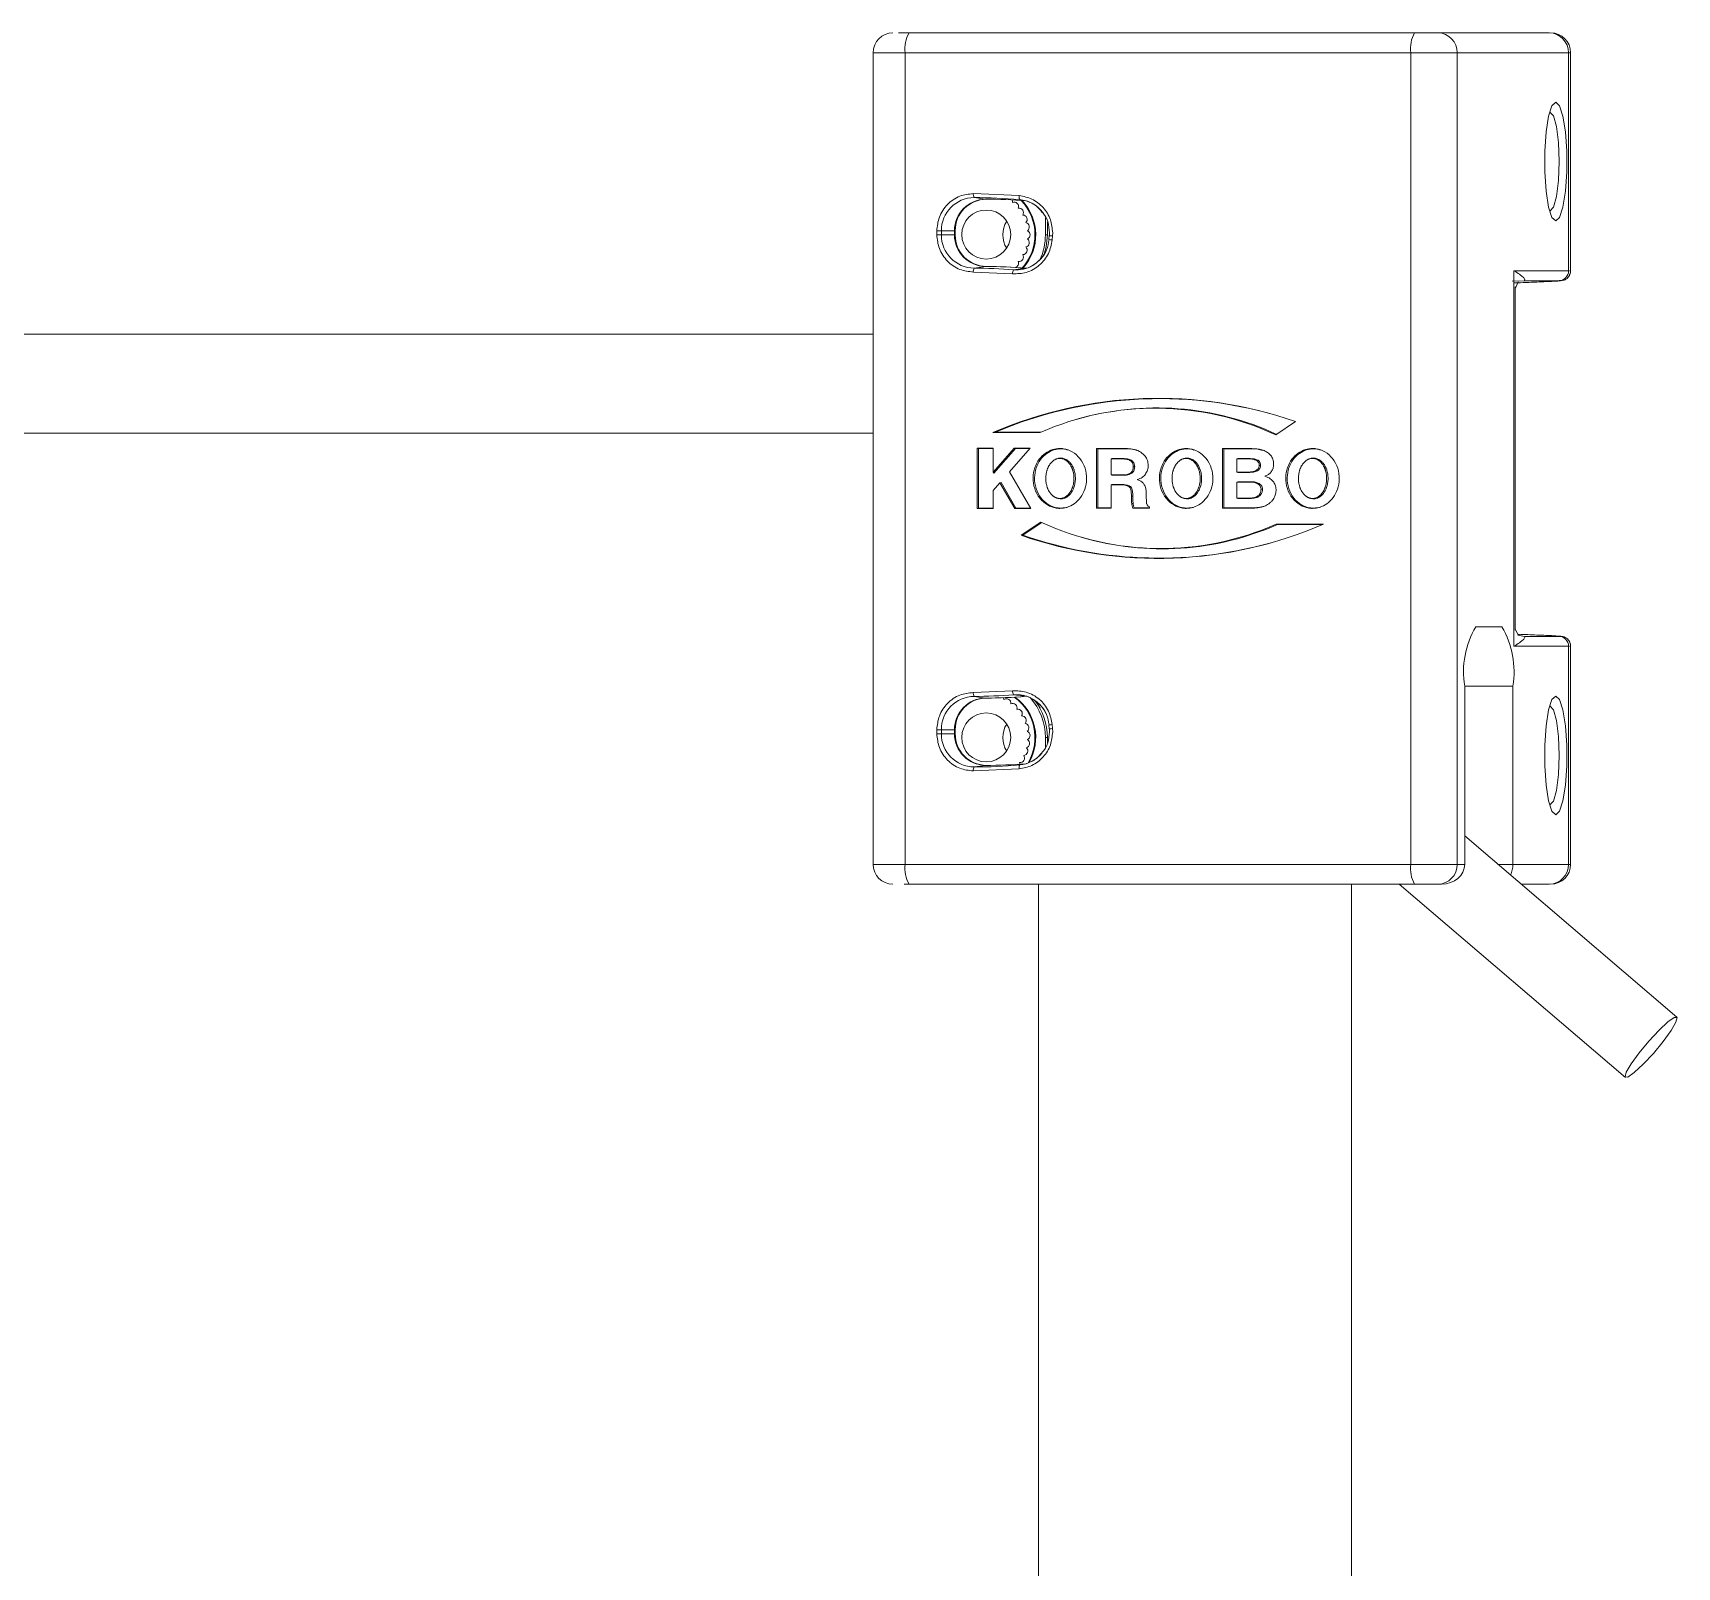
# Model space of a CAD drawing. Header units: millimetres. Extents: x 29 to 2500, y -68 to 1852.
# Drawn here: x 591.9 to 674.9, y 367.4 to 444.9 of the extents above; entities that cross this region are included whole.
import ezdxf

# ---------------------------------------------------------------- set-up
doc = ezdxf.new("R2010")
doc.units = ezdxf.units.MM
doc.header["$LTSCALE"] = 6

msp = doc.modelspace()

# ---------------------------------------------------------------- linework, layer by layer
at = {"color": 7, "linetype": 'Continuous', "lineweight": 18}
for p, q in [((661.654, 444.89), (636.114, 444.89)), ((668.444, 444.89), (662.823, 444.89)), ((634.302, 443.89), (634.302, 402.89)), ((635.927, 443.89), (634.302, 443.89)), ((635.927, 402.89), (635.927, 443.89)), ((635.927, 443.89), (661.467, 443.89)), ((663.806, 443.89), (661.467, 443.89)), ((661.467, 443.89), (661.467, 402.89)), ((663.806, 402.89), (663.806, 443.89)), ((663.806, 443.89), (669.426, 443.89)), ((669.426, 443.89), (669.426, 432.873)), ((669.426, 443.89), (669.529, 443.89)), ((669.529, 432.748), (669.529, 443.89)), ((641.683, 436.668), (639.365, 436.771)), ((639.401, 436.571), (639.983, 436.49)), ((641.342, 436.33), (641.341, 436.33)), ((641.631, 436.036), (641.629, 436.036)), ((641.631, 436.036), (641.674, 436.04)), ((641.703, 436.469), (641.786, 436.46)), ((641.703, 436.469), (641.867, 436.446)), ((641.858, 435.69), (641.856, 435.69)), ((641.858, 435.69), (641.856, 435.69)), ((642.86, 435.83), (642.884, 435.798)), ((643.003, 434.69), (643.003, 435.565)), ((643.101, 435.344), (643.101, 434.69)), ((637.517, 434.89), (637.517, 434.69)), ((637.75, 434.89), (637.517, 434.89)), ((637.75, 434.69), (637.517, 434.69)), ((638.411, 434.89), (637.75, 434.89)), ((637.75, 434.69), (637.75, 434.89)), ((637.75, 434.69), (638.411, 434.69)), ((638.411, 434.89), (638.411, 434.69)), ((638.449, 434.89), (638.411, 434.89)), ((638.449, 434.69), (638.411, 434.69)), ((638.449, 434.69), (638.449, 434.89)), ((643.101, 434.69), (643.003, 434.69)), ((643.201, 434.647), (643.184, 434.448)), ((643.346, 434.431), (643.363, 434.63)), ((643.363, 434.63), (643.37, 434.794)), ((641.856, 433.69), (641.858, 433.69)), ((641.858, 433.69), (641.856, 433.69)), ((639.365, 432.809), (641.344, 432.721)), ((639.983, 433.09), (639.401, 433.009)), ((640.021, 433.09), (639.983, 433.09)), ((641.398, 432.92), (641.986, 433.001)), ((641.631, 433.344), (641.629, 433.344)), ((641.674, 433.34), (641.631, 433.344)), ((642.059, 432.998), (642.024, 433.001)), ((666.654, 432.41), (666.669, 432.873)), ((669.426, 432.873), (666.669, 432.873)), ((666.669, 432.873), (666.669, 413.907)), ((669.426, 432.873), (669.468, 432.868)), ((667.206, 432.373), (666.58, 432.349)), ((666.722, 431.966), (666.879, 432.314)), ((666.722, 414.72), (666.722, 432.06)), ((667.207, 432.401), (667.206, 432.373)), ((667.206, 432.373), (668.952, 432.373)), ((634.302, 429.665), (480.935, 429.665)), ((644.586, 425.372), (644.534, 425.357)), ((654.638, 424.587), (655.632, 425.259)), ((480.935, 424.665), (634.302, 424.665)), ((640.354, 424.706), (640.487, 424.722)), ((640.354, 424.706), (642.745, 424.706)), ((640.487, 424.722), (642.78, 424.722)), ((640.364, 423.906), (639.557, 423.906)), ((639.557, 423.906), (639.557, 420.872)), ((639.557, 423.906), (639.629, 423.89)), ((639.629, 423.89), (639.629, 420.888)), ((640.364, 423.89), (639.629, 423.89)), ((641.425, 423.906), (640.364, 422.692)), ((640.364, 422.692), (640.364, 423.906)), ((641.488, 423.89), (640.405, 422.651)), ((641.192, 422.715), (642.232, 423.906)), ((642.232, 423.906), (641.425, 423.906)), ((641.425, 423.906), (641.488, 423.89)), ((642.218, 423.89), (641.488, 423.89)), ((647.07, 423.893), (645.577, 423.893)), ((645.577, 423.893), (645.577, 420.877)), ((645.577, 423.893), (645.648, 423.878)), ((647.126, 423.878), (645.648, 423.878)), ((645.648, 423.878), (645.648, 420.892)), ((647.07, 423.893), (647.126, 423.878)), ((653.427, 423.893), (651.947, 423.893)), ((651.947, 423.893), (651.947, 420.875)), ((651.947, 423.893), (652.018, 423.878)), ((653.484, 423.878), (652.018, 423.878)), ((652.018, 423.878), (652.018, 420.891)), ((653.427, 423.893), (653.484, 423.878)), ((642.259, 420.872), (641.192, 422.715)), ((643.635, 423.389), (643.583, 423.374)), ((646.361, 423.385), (646.32, 423.369)), ((646.32, 423.369), (646.32, 422.56)), ((646.924, 423.369), (646.32, 423.369)), ((646.98, 423.385), (646.361, 423.385)), ((646.98, 423.385), (646.924, 423.369)), ((647.345, 423.235), (647.413, 423.246)), ((647.44, 422.976), (647.512, 422.976)), ((650.011, 423.389), (649.96, 423.374)), ((652.673, 423.369), (652.714, 423.385)), ((653.25, 423.369), (652.673, 423.369)), ((652.673, 423.369), (652.673, 422.707)), ((653.306, 423.385), (652.714, 423.385)), ((653.306, 423.385), (653.25, 423.369)), ((653.643, 422.787), (653.707, 422.773)), ((653.653, 423.3), (653.716, 423.314)), ((653.8, 423.04), (653.872, 423.04)), ((656.396, 423.389), (656.344, 423.374)), ((640.364, 422.692), (640.405, 422.651)), ((640.364, 421.768), (640.706, 422.16)), ((640.706, 422.16), (640.765, 422.186)), ((640.706, 422.16), (641.452, 420.872)), ((641.517, 420.888), (640.765, 422.186)), ((646.32, 422.56), (646.862, 422.56)), ((646.32, 422.56), (646.361, 422.545)), ((646.32, 422.062), (646.361, 422.077)), ((646.32, 420.877), (646.32, 422.062)), ((646.32, 422.062), (646.763, 422.062)), ((646.361, 422.545), (646.919, 422.545)), ((646.819, 422.077), (646.361, 422.077)), ((646.763, 422.062), (646.819, 422.077)), ((646.862, 422.56), (646.919, 422.545)), ((647.26, 421.931), (647.328, 421.941)), ((647.298, 422.656), (647.363, 422.643)), ((647.642, 422.324), (647.638, 422.323)), ((652.673, 422.707), (653.274, 422.707)), ((652.714, 422.691), (652.673, 422.707)), ((652.714, 422.215), (652.673, 422.199)), ((652.673, 422.199), (652.673, 421.391)), ((653.354, 422.199), (652.673, 422.199)), ((652.714, 422.691), (653.33, 422.691)), ((653.411, 422.215), (652.714, 422.215)), ((653.274, 422.707), (653.33, 422.691)), ((653.411, 422.215), (653.354, 422.199)), ((653.721, 422.119), (653.785, 422.133)), ((654.088, 422.492), (654.088, 422.496)), ((640.364, 420.872), (640.364, 421.768)), ((643.583, 421.393), (643.635, 421.378)), ((647.345, 421.487), (647.417, 421.487)), ((647.364, 421.12), (647.436, 421.122)), ((649.96, 421.393), (650.011, 421.378)), ((652.673, 421.391), (653.311, 421.391)), ((652.673, 421.391), (652.714, 421.375)), ((652.714, 421.375), (653.368, 421.375)), ((653.311, 421.391), (653.368, 421.375)), ((653.74, 421.498), (653.806, 421.485)), ((653.893, 421.839), (653.965, 421.839)), ((656.344, 421.393), (656.396, 421.378)), ((639.557, 420.872), (639.629, 420.888)), ((639.557, 420.872), (640.364, 420.872)), ((640.364, 420.888), (639.629, 420.888)), ((641.517, 420.888), (641.452, 420.872)), ((641.452, 420.872), (642.259, 420.872)), ((641.517, 420.888), (642.25, 420.888)), ((645.577, 420.877), (645.648, 420.892)), ((645.577, 420.877), (646.32, 420.877)), ((646.32, 420.892), (645.648, 420.892)), ((647.421, 420.877), (648.263, 420.877)), ((648.263, 420.892), (647.488, 420.892)), ((648.263, 420.877), (648.263, 420.954)), ((651.947, 420.875), (652.018, 420.891)), ((651.947, 420.875), (653.199, 420.875)), ((653.256, 420.891), (652.018, 420.891)), ((653.256, 420.891), (653.199, 420.875)), ((642.766, 420.182), (641.773, 419.51)), ((641.773, 419.51), (641.863, 419.514)), ((642.816, 420.159), (641.863, 419.514)), ((644.81, 419.416), (644.862, 419.401)), ((657.05, 420.072), (654.66, 420.07)), ((654.719, 420.055), (654.66, 420.07)), ((657.013, 420.056), (654.719, 420.055)), ((666.054, 414.89), (664.742, 414.89)), ((666.879, 414.466), (666.738, 414.76)), ((666.872, 414.469), (667.206, 414.407)), ((666.945, 414.463), (666.89, 414.463)), ((668.952, 414.407), (667.206, 414.407)), ((666.669, 413.907), (666.654, 414.37)), ((666.669, 413.907), (669.426, 413.907)), ((669.468, 413.913), (669.426, 413.907)), ((669.426, 413.907), (669.426, 402.89)), ((669.529, 402.89), (669.529, 414.032)), ((641.344, 411.659), (639.365, 411.571)), ((639.401, 411.371), (639.983, 411.29)), ((640.021, 411.29), (639.983, 411.29)), ((640.905, 411.211), (640.903, 411.211)), ((641.986, 411.379), (641.398, 411.46)), ((642.024, 411.379), (642.059, 411.382)), ((664.18, 411.89), (664.18, 402.89)), ((666.616, 411.89), (664.18, 411.89)), ((666.616, 402.89), (666.616, 411.89)), ((641.256, 410.998), (641.254, 410.998)), ((641.56, 410.72), (641.558, 410.72)), ((641.56, 410.72), (641.614, 410.727)), ((641.804, 410.387), (641.802, 410.387)), ((641.804, 410.387), (641.816, 410.387)), ((637.517, 409.69), (637.517, 409.49)), ((637.517, 409.69), (637.75, 409.69)), ((637.75, 409.49), (637.517, 409.49)), ((638.411, 409.69), (637.75, 409.69)), ((637.75, 409.49), (637.75, 409.69)), ((637.75, 409.49), (638.411, 409.49)), ((638.411, 409.69), (638.411, 409.49)), ((638.449, 409.69), (638.411, 409.69)), ((638.449, 409.49), (638.411, 409.49)), ((638.449, 409.49), (638.449, 409.69)), ((643.184, 409.932), (643.201, 409.733)), ((643.363, 409.75), (643.346, 409.949)), ((643.37, 409.586), (643.363, 409.75)), ((643.003, 409.29), (643.003, 408.815)), ((643.101, 409.29), (643.003, 409.29)), ((643.101, 409.29), (643.101, 409.036)), ((639.401, 407.809), (639.983, 407.89)), ((641.698, 408.032), (641.697, 408.032)), ((641.73, 408.03), (641.698, 408.032)), ((641.703, 407.911), (641.867, 407.934)), ((639.365, 407.609), (641.683, 407.712)), ((674.896, 395.172), (664.18, 404.325)), ((634.302, 402.89), (635.927, 402.89)), ((661.467, 402.89), (635.927, 402.89)), ((661.467, 402.89), (663.806, 402.89)), ((664.18, 402.89), (663.806, 402.89)), ((666.616, 402.89), (665.86, 402.89)), ((669.426, 402.89), (666.616, 402.89)), ((669.529, 402.89), (669.426, 402.89)), ((635.863, 401.89), (636.114, 401.89)), ((661.654, 401.89), (636.114, 401.89)), ((642.658, 401.89), (642.658, 329.255)), ((658.458, 328.243), (658.458, 401.89)), ((660.872, 401.89), (672.298, 392.13)), ((662.823, 401.89), (663.011, 401.89)), ((668.444, 401.89), (667.031, 401.89))]:
    msp.add_line(p, q, dxfattribs=at)
at = {"color": 7, "linetype": 'Continuous', "lineweight": 18, "flags": 128}
for points in [[(668.78, 441.39), (668.972, 441.209), (669.141, 440.688), (669.266, 439.89), (669.333, 438.911), (669.333, 437.869), (669.266, 436.89), (669.141, 436.092), (668.972, 435.571), (668.78, 435.39), (668.587, 435.571), (668.418, 436.092), (668.293, 436.89), (668.226, 437.869), (668.226, 438.911), (668.293, 439.89), (668.418, 440.688), (668.587, 441.209), (668.78, 441.39)], [(668.469, 440.889), (668.485, 440.89), (668.664, 440.7), (668.816, 440.158), (668.917, 439.347), (668.953, 438.39), (668.917, 437.433), (668.816, 436.622), (668.664, 436.08), (668.485, 435.89), (668.469, 435.892)], [(641.33, 436.455), (641.344, 436.396), (641.341, 436.33)], [(641.342, 436.33), (641.405, 436.346), (641.427, 436.347)], [(643.101, 434.69), (643.043, 434.085), (642.944, 433.707)], [(643.204, 434.648), (643.202, 434.647), (643.206, 434.646), (643.218, 434.645), (643.237, 434.642), (643.262, 434.64), (643.292, 434.637), (643.326, 434.634), (643.363, 434.63)], [(640.877, 411.306), (640.89, 411.276), (640.903, 411.211)], [(642.731, 410.772), (642.619, 410.957), (642.449, 411.19)], [(668.78, 411.39), (668.972, 411.209), (669.141, 410.688), (669.266, 409.89), (669.333, 408.911), (669.333, 407.869), (669.266, 406.89), (669.141, 406.092), (668.972, 405.571), (668.78, 405.39), (668.587, 405.571), (668.418, 406.092), (668.293, 406.89), (668.226, 407.869), (668.226, 408.911), (668.293, 409.89), (668.418, 410.688), (668.587, 411.209), (668.78, 411.39)], [(641.256, 410.998), (641.318, 411.018), (641.351, 411.02)], [(668.469, 410.889), (668.485, 410.89), (668.664, 410.7), (668.816, 410.158), (668.917, 409.347), (668.953, 408.39), (668.917, 407.433), (668.816, 406.622), (668.664, 406.08), (668.485, 405.89), (668.469, 405.892)], [(641.697, 408.032), (641.716, 407.969), (641.718, 407.948)], [(672.59, 392.81), (672.992, 393.364), (673.485, 393.961), (673.996, 394.512), (674.446, 394.931), (674.767, 395.156), (674.909, 395.151), (674.852, 394.918), (674.603, 394.493), (674.202, 393.939), (673.708, 393.341), (673.197, 392.79), (672.747, 392.371), (672.426, 392.146), (672.284, 392.151), (672.341, 392.384), (672.59, 392.81)]]:
    msp.add_lwpolyline(points, dxfattribs=at)
at = {"color": 7, "linetype": 'Continuous', "lineweight": 18}
for centre in [(640.015, 434.704), (640.015, 409.304)]:
    msp.add_circle(centre, 1.236, dxfattribs=at)
for centre, radius, start, end in [((635.302, 443.89), 1, 90, 180), ((637.402, 444.131), 1.495, 149.48992, 189.2883), ((662.941, 444.131), 1.495, 149.48992, 189.2883), ((662.815, 443.899), 0.991, 359.49284, 89.4837), ((668.435, 443.899), 0.991, 359.49284, 89.4837), ((668.529, 443.89), 1, 0, 90), ((639.416, 434.905), 1.667, 90.5163, 180.50716), ((639.997, 434.904), 1.586, 90.5163, 180.50716), ((640.035, 434.904), 1.586, 90.5163, 180.50716), ((639.676, 436.725), 0.314, 171.48456, 209.20077), ((639.401, 410.63), 25.941, 84.91014, 89.99986), ((639.983, 410.628), 25.862, 85.49421, 89.99989), ((641.424, 436.123), 0.223, 336.96316, 112.01337), ((641.67, 435.815), 0.224, 326.07422, 100.48343), ((641.974, 436.596), 0.299, 166.03698, 205.07298), ((639.944, 434.69), 2.531, 317.63981, 43.34247), ((641.551, 434.828), 1.648, 37.43979, 81.81919), ((639.981, 434.69), 2.531, 318.52925, 43.25117), ((642.117, 434.69), 1.268, 147.41858, 212.58142), ((641.853, 435.465), 0.225, 315.20634, 89.07449), ((641.965, 435.085), 0.226, 304.30185, 77.80968), ((639.416, 434.675), 1.667, 179.49284, 269.4837), ((639.997, 434.676), 1.586, 179.49284, 269.4837), ((640.035, 434.676), 1.586, 179.49284, 269.4837), ((641.965, 434.295), 0.226, 282.19032, 55.69815), ((642.003, 434.69), 0.226, 293.30924, 66.69076), ((639.96, 434.689), 3.043, 335.48122, 0.02329), ((643.478, 436.453), 2.026, 261.65715, 266.25933), ((641.537, 434.561), 1.647, 265.15245, 334.56644), ((641.67, 433.565), 0.224, 259.51657, 33.92578), ((641.853, 433.916), 0.225, 270.92551, 44.79366), ((639.676, 432.855), 0.314, 150.79923, 188.51544), ((639.401, 410.506), 22.503, 84.91014, 89.99986), ((639.983, 410.509), 22.582, 84.91014, 89.99986), ((640.021, 410.509), 22.582, 84.91014, 89.99986), ((641.675, 432.739), 0.332, 146.81293, 183.06012), ((641.421, 433.258), 0.226, 287.21785, 22.52156), ((668.93, 432.869), 0.496, 272.53943, 0.4831), ((648.703, 405.353), 21.077, 70.80723, 113.33535), ((648.759, 405.355), 21.06, 73.77489, 113.12849), ((648.56, 411.513), 14.418, 65.0635, 113.78712), ((648.617, 411.518), 14.429, 65.0931, 106.22308), ((648.689, 439.42), 21.077, 250.84374, 293.3718), ((648.744, 439.411), 21.053, 250.92392, 286.22873), ((648.836, 433.26), 14.418, 245.09997, 293.82362), ((648.893, 433.256), 14.43, 253.77952, 293.81301), ((668.605, 412.614), 4.484, 149.48992, 189.2883), ((662.191, 412.614), 4.484, 350.7117, 30.51008), ((668.93, 413.912), 0.496, 359.5169, 87.46057), ((639.416, 409.705), 1.667, 90.5163, 180.50716), ((639.997, 409.704), 1.586, 90.5163, 180.50716), ((640.035, 409.704), 1.586, 90.5163, 180.50716), ((639.676, 411.525), 0.314, 171.48456, 209.20077), ((639.401, 433.875), 22.503, 270.00014, 275.08986), ((639.983, 433.872), 22.582, 270.00014, 275.08986), ((640.021, 433.872), 22.582, 270.00014, 275.08986), ((641.036, 411.033), 0.221, 350.88033, 126.73443), ((641.037, 411.037), 0.218, 90.03032, 127.37429), ((641.675, 411.642), 0.332, 176.93988, 213.18707), ((641.534, 409.815), 1.651, 24.41438, 94.74233), ((639.952, 409.29), 2.524, 330.30638, 54.10524), ((639.99, 409.29), 2.524, 329.95721, 54.18721), ((639.974, 409.294), 3.029, 359.92134, 41.76999), ((639.967, 409.294), 3.134, 359.93491, 36.8089), ((641.349, 410.797), 0.223, 339.88639, 115.11273), ((641.61, 410.502), 0.224, 328.98214, 103.55683), ((641.811, 410.162), 0.225, 318.11434, 92.11242), ((639.416, 409.475), 1.667, 179.49284, 269.4837), ((639.997, 409.476), 1.586, 179.49284, 269.4837), ((640.035, 409.476), 1.586, 179.49284, 269.4837), ((642.117, 409.29), 1.268, 147.41858, 212.58142), ((641.942, 409.789), 0.226, 307.22508, 80.80798), ((642, 409.396), 0.226, 296.26044, 69.65111), ((643.478, 407.927), 2.026, 93.74067, 98.34285), ((643.21, 409.708), 0.0266, 93.22647, 109.92671), ((643.7, 405.642), 4.122, 94.68939, 96.84424), ((641.89, 408.615), 0.226, 273.95301, 47.7043), ((641.982, 409), 0.226, 285.17806, 58.62775), ((639.676, 407.655), 0.314, 150.79923, 188.51544), ((639.401, 433.75), 25.941, 270.00014, 275.08986), ((639.983, 433.752), 25.862, 270.00011, 274.50579), ((641.974, 407.784), 0.299, 154.92702, 193.96302), ((641.726, 408.255), 0.225, 262.58121, 36.83217), ((641.553, 409.549), 1.645, 275.22819, 321.31801), ((635.302, 402.89), 1, 180, 270), ((637.402, 402.649), 1.495, 170.7117, 210.51008), ((662.941, 402.649), 1.495, 170.7117, 210.51008), ((662.815, 402.881), 0.991, 270.5163, 0.50716), ((668.435, 402.881), 0.991, 270.5163, 0.50716), ((668.529, 402.89), 1, 270, 0)]:
    msp.add_arc(centre, radius, start, end, dxfattribs=at)
for centre, major_axis, ratio, start_param, end_param in [((663.011, 402.89), (1.17, 0), 0.854966, 4.712389, 6.283185), ((665.821, 402.89), (0, 1), 0.794953, 4.143443, 4.712389)]:
    msp.add_ellipse(centre, major_axis=major_axis, ratio=ratio, start_param=start_param, end_param=end_param, dxfattribs=at)
for points, knots in [([(636.114, 444.89), (635.994, 444.89), (635.809, 444.89), (635.638, 444.89), (635.586, 444.89), (635.576, 444.89)], [0, 0, 0, 0, 0.600219, 0.926363, 1, 1, 1, 1]), ([(662.823, 444.89), (662.787, 444.89), (662.73, 444.89), (662.564, 444.89), (662.407, 444.89), (662.227, 444.89), (661.975, 444.89), (661.78, 444.89), (661.654, 444.89)], [0, 0, 0, 0, 0.239443, 0.3695502, 0.4999998, 0.6301073, 0.760557, 1, 1, 1, 1]), ([(639.365, 436.771), (639.132, 436.746), (638.774, 436.707), (638.343, 436.473), (638.049, 436.23), (637.81, 435.931), (637.58, 435.492), (637.542, 435.127), (637.517, 434.89)], [0, 0, 0, 0, 0.239443, 0.36963, 0.5, 0.630188, 0.760557, 1, 1, 1, 1]), ([(643.37, 434.794), (643.347, 435.019), (643.299, 435.484), (642.915, 436.094), (642.352, 436.536), (641.901, 436.625), (641.683, 436.668)], [0, 0, 0, 0, 0.241202, 0.5, 0.758798, 1, 1, 1, 1]), ([(642.054, 436.398), (642.228, 436.327), (642.538, 436.2), (642.75, 435.939), (642.842, 435.825)], [0, 0, 0, 0, 0.563031, 1, 1, 1, 1]), ([(642.842, 435.825), (642.872, 435.795), (643.033, 435.631), (643.192, 435.216), (643.204, 434.836), (643.21, 434.646)], [0, 0, 0, 0, 0.100743, 0.549279, 1, 1, 1, 1]), ([(637.517, 434.69), (637.542, 434.454), (637.58, 434.088), (637.81, 433.65), (638.049, 433.351), (638.343, 433.107), (638.774, 432.873), (639.132, 432.834), (639.365, 432.809)], [0, 0, 0, 0, 0.239443, 0.36963, 0.5, 0.630188, 0.760557, 1, 1, 1, 1]), ([(641.344, 432.721), (641.578, 432.725), (641.939, 432.733), (642.388, 432.928), (642.701, 433.144), (642.965, 433.421), (643.232, 433.837), (643.301, 434.198), (643.346, 434.431)], [0, 0, 0, 0, 0.2394429, 0.3696305, 0.4999999, 0.6301875, 0.7605571, 1, 1, 1, 1]), ([(643.193, 434.446), (643.158, 434.27), (643.088, 433.919), (642.861, 433.531), (642.661, 433.379), (642.602, 433.333)], [0, 0, 0, 0, 0.413205, 0.824408, 1, 1, 1, 1]), ([(642.602, 433.333), (642.527, 433.264), (642.323, 433.074), (642.055, 432.999), (641.885, 432.95)], [0, 0, 0, 0, 0.3641139, 1, 1, 1, 1]), ([(666.669, 432.873), (666.765, 432.814), (666.925, 432.714), (667.099, 432.575), (667.226, 432.457), (667.212, 432.417), (667.207, 432.401)], [0, 0, 0, 0, 0.3257038, 0.5471784, 0.8207462, 1, 1, 1, 1]), ([(668.957, 432.374), (669.008, 432.377), (669.183, 432.387), (669.244, 432.413), (669.334, 432.472), (669.377, 432.513), (669.401, 432.541), (669.419, 432.565), (669.432, 432.583), (669.445, 432.602), (669.461, 432.628), (669.479, 432.663), (669.52, 432.757), (669.525, 432.818), (669.529, 432.87)], [0, 0, 0, 0, 0.16938, 0.572386, 0.695029, 0.736683, 0.768158, 0.781121, 0.792882, 0.804007, 0.815042, 0.83841, 0.865108, 1, 1, 1, 1]), ([(668.952, 432.373), (669.006, 432.372), (669.115, 432.369), (668.701, 432.345), (667.905, 432.308), (667.095, 432.276), (666.699, 432.261)], [0, 0, 0, 0, 0.2445437, 0.499926, 0.7553503, 1, 1, 1, 1]), ([(643.734, 423.897), (643.614, 423.886), (643.355, 423.863), (642.988, 423.672), (642.67, 423.357), (642.445, 422.926), (642.354, 422.409), (642.433, 421.861), (642.688, 421.371), (643.079, 421.023), (643.454, 420.887), (643.79, 420.861), (644.112, 420.909), (644.479, 421.093), (644.798, 421.411), (645.022, 421.841), (645.113, 422.358), (645.035, 422.905), (644.779, 423.397), (644.388, 423.743), (644.013, 423.883), (643.796, 423.894), (643.734, 423.897)], [0, 0, 0, 0, 0.040317, 0.0871, 0.135827, 0.188634, 0.246247, 0.307412, 0.368819, 0.426638, 0.478944, 0.5, 0.540317, 0.5871, 0.635827, 0.688634, 0.746247, 0.807412, 0.868819, 0.926638, 0.978944, 1, 1, 1, 1]), ([(643.79, 423.881), (643.67, 423.87), (643.413, 423.847), (643.05, 423.656), (642.736, 423.343), (642.515, 422.916), (642.426, 422.404), (642.505, 421.862), (642.759, 421.377), (643.148, 421.033), (643.517, 420.903), (643.845, 420.875), (644.016, 420.913), (644.129, 420.937)], [0, 0, 0, 0, 0.0756368, 0.1622962, 0.252662, 0.3506889, 0.457716, 0.5713723, 0.6854242, 0.7926884, 0.8895978, 0.9275419, 1, 1, 1, 1]), ([(644.123, 423.813), (644.072, 423.834), (643.966, 423.88), (643.85, 423.88), (643.79, 423.881)], [0, 0, 0, 0, 0.475129, 1, 1, 1, 1]), ([(647.989, 423.567), (647.916, 423.631), (647.747, 423.781), (647.417, 423.878), (647.18, 423.889), (647.07, 423.893)], [0, 0, 0, 0, 0.287317, 0.667822, 1, 1, 1, 1]), ([(647.621, 423.794), (647.566, 423.816), (647.408, 423.877), (647.237, 423.877), (647.126, 423.878)], [0, 0, 0, 0, 0.347717, 1, 1, 1, 1]), ([(648.197, 423.041), (648.189, 423.126), (648.173, 423.296), (648.074, 423.468), (648.004, 423.549), (647.989, 423.567)], [0, 0, 0, 0, 0.440862, 0.874934, 1, 1, 1, 1]), ([(650.11, 423.896), (649.991, 423.886), (649.732, 423.863), (649.365, 423.672), (649.046, 423.356), (648.822, 422.925), (648.731, 422.408), (648.809, 421.861), (649.064, 421.371), (649.455, 421.023), (649.831, 420.887), (650.167, 420.861), (650.489, 420.909), (650.856, 421.093), (651.174, 421.411), (651.399, 421.841), (651.49, 422.358), (651.411, 422.905), (651.156, 423.396), (650.765, 423.742), (650.39, 423.883), (650.173, 423.893), (650.11, 423.896)], [0, 0, 0, 0, 0.040319, 0.087116, 0.135854, 0.188663, 0.246268, 0.307416, 0.368804, 0.426612, 0.478921, 0.5, 0.540319, 0.587116, 0.635854, 0.688663, 0.746268, 0.807416, 0.868804, 0.926612, 0.978921, 1, 1, 1, 1]), ([(650.166, 423.881), (650.047, 423.87), (649.79, 423.847), (649.426, 423.656), (649.112, 423.343), (648.892, 422.916), (648.803, 422.404), (648.882, 421.862), (649.136, 421.377), (649.524, 421.034), (649.893, 420.903), (650.221, 420.875), (650.393, 420.913), (650.506, 420.937)], [0, 0, 0, 0, 0.075637, 0.162323, 0.252707, 0.350736, 0.457745, 0.571366, 0.685379, 0.792621, 0.889536, 0.927521, 1, 1, 1, 1]), ([(650.499, 423.813), (650.449, 423.834), (650.342, 423.879), (650.227, 423.88), (650.166, 423.881)], [0, 0, 0, 0, 0.474709, 1, 1, 1, 1]), ([(654.307, 423.624), (654.254, 423.666), (654.143, 423.753), (653.848, 423.87), (653.601, 423.884), (653.427, 423.893)], [0, 0, 0, 0, 0.214131, 0.446308, 1, 1, 1, 1]), ([(653.982, 423.798), (653.897, 423.825), (653.735, 423.876), (653.565, 423.877), (653.484, 423.878)], [0, 0, 0, 0, 0.522401, 1, 1, 1, 1]), ([(654.53, 423.123), (654.523, 423.2), (654.509, 423.353), (654.411, 423.521), (654.332, 423.598), (654.307, 423.624)], [0, 0, 0, 0, 0.407242, 0.807089, 1, 1, 1, 1]), ([(656.495, 423.897), (656.375, 423.886), (656.117, 423.863), (655.75, 423.672), (655.431, 423.357), (655.207, 422.926), (655.116, 422.409), (655.194, 421.861), (655.449, 421.371), (655.84, 421.023), (656.216, 420.887), (656.552, 420.861), (656.873, 420.909), (657.24, 421.093), (657.559, 421.411), (657.783, 421.841), (657.874, 422.358), (657.796, 422.905), (657.541, 423.396), (657.149, 423.743), (656.774, 423.883), (656.557, 423.894), (656.495, 423.897)], [0, 0, 0, 0, 0.04032, 0.087103, 0.135829, 0.188637, 0.24625, 0.307415, 0.368823, 0.426641, 0.478946, 0.5, 0.54032, 0.587103, 0.635829, 0.688637, 0.74625, 0.807415, 0.868823, 0.926641, 0.978946, 1, 1, 1, 1]), ([(656.551, 423.881), (656.431, 423.87), (656.174, 423.847), (655.811, 423.656), (655.497, 423.343), (655.276, 422.916), (655.188, 422.404), (655.267, 421.862), (655.521, 421.377), (655.909, 421.033), (656.278, 420.903), (656.606, 420.875), (656.778, 420.913), (656.89, 420.937)], [0, 0, 0, 0, 0.075642, 0.162301, 0.252667, 0.350695, 0.457722, 0.571379, 0.685431, 0.792694, 0.889603, 0.927542, 1, 1, 1, 1]), ([(656.884, 423.813), (656.833, 423.834), (656.727, 423.879), (656.612, 423.88), (656.551, 423.881)], [0, 0, 0, 0, 0.475203, 1, 1, 1, 1]), ([(643.734, 421.37), (643.719, 421.371), (643.69, 421.371), (643.646, 421.377), (643.604, 421.387), (643.562, 421.399), (643.522, 421.415), (643.483, 421.435), (643.445, 421.457), (643.409, 421.481), (643.375, 421.508), (643.342, 421.537), (643.301, 421.578), (643.253, 421.634), (643.212, 421.694), (643.182, 421.744), (643.154, 421.795), (643.129, 421.848), (643.107, 421.903), (643.092, 421.944), (643.075, 422), (643.056, 422.071), (643.03, 422.205), (643.016, 422.392), (643.033, 422.583), (643.059, 422.709), (643.074, 422.763), (643.086, 422.802), (643.098, 422.841), (643.116, 422.886), (643.135, 422.931), (643.155, 422.975), (643.186, 423.032), (643.22, 423.087), (643.259, 423.139), (643.29, 423.176), (643.323, 423.211), (643.358, 423.244), (643.395, 423.275), (643.434, 423.303), (643.475, 423.328), (643.518, 423.35), (643.562, 423.367), (643.604, 423.38), (643.646, 423.39), (643.69, 423.395), (643.734, 423.397), (643.778, 423.395), (643.822, 423.389), (643.866, 423.38), (643.908, 423.366), (643.95, 423.35), (643.989, 423.33), (644.028, 423.307), (644.064, 423.281), (644.099, 423.253), (644.132, 423.223), (644.174, 423.18), (644.222, 423.123), (644.264, 423.061), (644.294, 423.009), (644.314, 422.969), (644.334, 422.928), (644.351, 422.887), (644.367, 422.845), (644.386, 422.788), (644.407, 422.716), (644.435, 422.581), (644.451, 422.393), (644.437, 422.196), (644.409, 422.061), (644.389, 421.987), (644.371, 421.932), (644.35, 421.878), (644.331, 421.833), (644.31, 421.79), (644.288, 421.747), (644.258, 421.698), (644.226, 421.65), (644.19, 421.605), (644.151, 421.562), (644.11, 421.523), (644.066, 421.487), (644.02, 421.455), (643.971, 421.427), (643.922, 421.406), (643.875, 421.39), (643.829, 421.379), (643.782, 421.372), (643.75, 421.371), (643.734, 421.37)], [0, 0, 0, 0, 0.00821, 0.016225, 0.024296, 0.03231, 0.040324, 0.048385, 0.056397, 0.064449, 0.072461, 0.080504, 0.088515, 0.104553, 0.120588, 0.128598, 0.136607, 0.152636, 0.160645, 0.168654, 0.176663, 0.192689, 0.208787, 0.251218, 0.294881, 0.312612, 0.321474, 0.325904, 0.334766, 0.343628, 0.35249, 0.361352, 0.370214, 0.387955, 0.396818, 0.405682, 0.414575, 0.42344, 0.432342, 0.441207, 0.450074, 0.458996, 0.467864, 0.475764, 0.483714, 0.491828, 0.500003, 0.508213, 0.516486, 0.524695, 0.532962, 0.54117, 0.549428, 0.557636, 0.565885, 0.574091, 0.582297, 0.590532, 0.60696, 0.623383, 0.631588, 0.639792, 0.647995, 0.656199, 0.664403, 0.672606, 0.689021, 0.705517, 0.747894, 0.7915, 0.812608, 0.823155, 0.833702, 0.844249, 0.854796, 0.860069, 0.870617, 0.881165, 0.891714, 0.902306, 0.912857, 0.923408, 0.933759, 0.944178, 0.954532, 0.964886, 0.973491, 0.98216, 0.99104, 1, 1, 1, 1]), ([(643.635, 423.387), (643.651, 423.392), (643.683, 423.403), (643.735, 423.41), (643.801, 423.414), (643.88, 423.407), (643.967, 423.384), (644.05, 423.347), (644.138, 423.291), (644.227, 423.211), (644.32, 423.095), (644.402, 422.95), (644.471, 422.764), (644.513, 422.551), (644.521, 422.319), (644.492, 422.086), (644.432, 421.886), (644.351, 421.72), (644.268, 421.602), (644.175, 421.507), (644.086, 421.44), (643.992, 421.392), (643.913, 421.368), (643.845, 421.356), (643.808, 421.355), (643.79, 421.354)], [0, 0, 0, 0, 0.016453, 0.0352, 0.054149, 0.084767, 0.116276, 0.147082, 0.178583, 0.223105, 0.268901, 0.329701, 0.392219, 0.469691, 0.549403, 0.627296, 0.707554, 0.76042, 0.814515, 0.854644, 0.895764, 0.928585, 0.962303, 0.981051, 1, 1, 1, 1]), ([(646.924, 423.369), (646.977, 423.367), (647.095, 423.362), (647.246, 423.319), (647.321, 423.256), (647.345, 423.235)], [0, 0, 0, 0, 0.3540099, 0.7905717, 1, 1, 1, 1]), ([(647.413, 423.246), (647.375, 423.276), (647.285, 423.347), (647.128, 423.38), (647.021, 423.383), (646.98, 423.385)], [0, 0, 0, 0, 0.305227, 0.731741, 1, 1, 1, 1]), ([(647.44, 422.976), (647.437, 422.924), (647.432, 422.845), (647.386, 422.741), (647.339, 422.686), (647.305, 422.661), (647.298, 422.656)], [0, 0, 0, 0, 0.419702, 0.647664, 0.927836, 1, 1, 1, 1]), ([(647.345, 423.235), (647.363, 423.214), (647.404, 423.165), (647.435, 423.073), (647.439, 423.006), (647.44, 422.976)], [0, 0, 0, 0, 0.287436, 0.68765, 1, 1, 1, 1]), ([(647.363, 422.643), (647.391, 422.666), (647.446, 422.714), (647.502, 422.832), (647.508, 422.922), (647.512, 422.976)], [0, 0, 0, 0, 0.28861, 0.577098, 1, 1, 1, 1]), ([(647.512, 422.976), (647.511, 423.003), (647.508, 423.073), (647.476, 423.17), (647.431, 423.225), (647.413, 423.246)], [0, 0, 0, 0, 0.274459, 0.711746, 1, 1, 1, 1]), ([(648.05, 422.595), (648.093, 422.663), (648.18, 422.798), (648.191, 422.96), (648.197, 423.041)], [0, 0, 0, 0, 0.4972742, 1, 1, 1, 1]), ([(650.11, 421.37), (650.095, 421.37), (650.066, 421.371), (650.023, 421.377), (649.98, 421.386), (649.939, 421.399), (649.899, 421.415), (649.859, 421.434), (649.822, 421.456), (649.786, 421.481), (649.751, 421.508), (649.719, 421.537), (649.677, 421.578), (649.63, 421.633), (649.588, 421.694), (649.558, 421.744), (649.53, 421.795), (649.506, 421.848), (649.484, 421.902), (649.469, 421.944), (649.451, 422), (649.433, 422.071), (649.407, 422.205), (649.392, 422.392), (649.409, 422.583), (649.436, 422.709), (649.451, 422.763), (649.462, 422.802), (649.475, 422.841), (649.492, 422.886), (649.511, 422.931), (649.532, 422.975), (649.563, 423.032), (649.597, 423.087), (649.635, 423.138), (649.666, 423.176), (649.699, 423.211), (649.734, 423.244), (649.772, 423.275), (649.811, 423.303), (649.852, 423.328), (649.895, 423.35), (649.938, 423.367), (649.981, 423.38), (650.023, 423.39), (650.066, 423.395), (650.11, 423.397), (650.155, 423.395), (650.199, 423.389), (650.242, 423.38), (650.285, 423.366), (650.326, 423.349), (650.366, 423.329), (650.404, 423.307), (650.441, 423.281), (650.476, 423.253), (650.509, 423.223), (650.551, 423.18), (650.599, 423.123), (650.64, 423.061), (650.67, 423.009), (650.691, 422.969), (650.71, 422.928), (650.728, 422.887), (650.744, 422.845), (650.763, 422.788), (650.783, 422.716), (650.811, 422.581), (650.828, 422.393), (650.813, 422.196), (650.786, 422.061), (650.765, 421.987), (650.747, 421.932), (650.727, 421.877), (650.708, 421.833), (650.687, 421.79), (650.665, 421.747), (650.635, 421.698), (650.602, 421.65), (650.566, 421.605), (650.528, 421.562), (650.487, 421.523), (650.443, 421.487), (650.396, 421.455), (650.347, 421.427), (650.299, 421.405), (650.252, 421.39), (650.206, 421.379), (650.158, 421.371), (650.126, 421.37), (650.11, 421.37)], [0, 0, 0, 0, 0.00821, 0.016225, 0.024296, 0.03231, 0.040324, 0.048385, 0.056397, 0.064449, 0.072461, 0.080504, 0.088515, 0.104553, 0.120588, 0.128598, 0.136607, 0.152636, 0.160645, 0.168654, 0.176663, 0.192689, 0.208787, 0.251218, 0.294881, 0.312612, 0.321474, 0.325904, 0.334766, 0.343628, 0.35249, 0.361352, 0.370214, 0.387955, 0.396818, 0.405682, 0.414575, 0.42344, 0.432342, 0.441207, 0.450074, 0.458996, 0.467864, 0.475764, 0.483714, 0.491828, 0.500003, 0.508213, 0.516486, 0.524695, 0.532962, 0.54117, 0.549428, 0.557636, 0.565885, 0.574091, 0.582297, 0.590532, 0.60696, 0.623383, 0.631588, 0.639792, 0.647995, 0.656199, 0.664403, 0.672606, 0.689021, 0.705517, 0.747894, 0.7915, 0.812608, 0.823155, 0.833702, 0.844249, 0.854796, 0.860069, 0.870617, 0.881165, 0.891714, 0.902306, 0.912857, 0.923408, 0.933759, 0.944178, 0.954532, 0.964886, 0.973491, 0.98216, 0.99104, 1, 1, 1, 1]), ([(650.012, 423.387), (650.027, 423.392), (650.06, 423.403), (650.112, 423.41), (650.178, 423.414), (650.256, 423.407), (650.344, 423.384), (650.427, 423.347), (650.515, 423.29), (650.604, 423.211), (650.697, 423.095), (650.779, 422.95), (650.847, 422.764), (650.89, 422.551), (650.898, 422.319), (650.869, 422.085), (650.809, 421.886), (650.727, 421.72), (650.644, 421.602), (650.552, 421.506), (650.462, 421.44), (650.369, 421.392), (650.29, 421.367), (650.221, 421.356), (650.185, 421.355), (650.166, 421.354)], [0, 0, 0, 0, 0.016453, 0.0352, 0.054149, 0.084767, 0.116276, 0.147082, 0.178583, 0.223105, 0.268901, 0.329701, 0.392219, 0.469691, 0.549403, 0.627296, 0.707554, 0.76042, 0.814515, 0.854644, 0.895764, 0.928585, 0.962303, 0.981051, 1, 1, 1, 1]), ([(653.25, 423.369), (653.33, 423.368), (653.469, 423.367), (653.599, 423.32), (653.653, 423.3)], [0, 0, 0, 0, 0.580726, 1, 1, 1, 1]), ([(653.643, 422.787), (653.617, 422.774), (653.553, 422.742), (653.428, 422.712), (653.33, 422.709), (653.274, 422.707)], [0, 0, 0, 0, 0.232801, 0.554724, 1, 1, 1, 1]), ([(653.716, 423.314), (653.664, 423.334), (653.572, 423.369), (653.432, 423.382), (653.348, 423.384), (653.306, 423.385)], [0, 0, 0, 0, 0.396651, 0.696965, 1, 1, 1, 1]), ([(653.33, 422.691), (653.393, 422.693), (653.489, 422.697), (653.617, 422.728), (653.677, 422.758), (653.707, 422.773)], [0, 0, 0, 0, 0.485756, 0.739516, 1, 1, 1, 1]), ([(653.8, 423.04), (653.797, 423.008), (653.793, 422.946), (653.743, 422.859), (653.686, 422.812), (653.65, 422.791), (653.643, 422.787)], [0, 0, 0, 0, 0.295673, 0.592973, 0.930074, 1, 1, 1, 1]), ([(653.653, 423.3), (653.679, 423.284), (653.731, 423.251), (653.784, 423.167), (653.799, 423.093), (653.8, 423.049), (653.8, 423.04)], [0, 0, 0, 0, 0.292294, 0.586516, 0.906172, 1, 1, 1, 1]), ([(653.707, 422.773), (653.742, 422.797), (653.803, 422.837), (653.857, 422.928), (653.871, 422.996), (653.871, 423.033), (653.872, 423.04)], [0, 0, 0, 0, 0.382711, 0.660997, 0.939238, 1, 1, 1, 1]), ([(653.872, 423.04), (653.868, 423.081), (653.863, 423.153), (653.813, 423.242), (653.76, 423.29), (653.725, 423.309), (653.716, 423.314)], [0, 0, 0, 0, 0.368864, 0.637907, 0.906953, 1, 1, 1, 1]), ([(654.364, 422.669), (654.402, 422.717), (654.479, 422.812), (654.524, 422.976), (654.528, 423.08), (654.53, 423.123)], [0, 0, 0, 0, 0.368232, 0.738194, 1, 1, 1, 1]), ([(656.495, 421.37), (656.48, 421.371), (656.451, 421.371), (656.408, 421.377), (656.365, 421.387), (656.324, 421.399), (656.283, 421.415), (656.244, 421.435), (656.206, 421.457), (656.17, 421.481), (656.136, 421.508), (656.103, 421.537), (656.062, 421.578), (656.015, 421.634), (655.973, 421.694), (655.943, 421.744), (655.915, 421.795), (655.89, 421.848), (655.868, 421.903), (655.854, 421.944), (655.836, 422), (655.817, 422.071), (655.791, 422.205), (655.777, 422.392), (655.794, 422.583), (655.82, 422.709), (655.835, 422.763), (655.847, 422.802), (655.86, 422.841), (655.877, 422.886), (655.896, 422.931), (655.917, 422.975), (655.947, 423.032), (655.982, 423.087), (656.02, 423.139), (656.051, 423.176), (656.084, 423.211), (656.119, 423.244), (656.156, 423.275), (656.196, 423.303), (656.237, 423.328), (656.28, 423.35), (656.323, 423.367), (656.365, 423.38), (656.408, 423.39), (656.451, 423.395), (656.495, 423.397), (656.539, 423.395), (656.583, 423.389), (656.627, 423.38), (656.669, 423.366), (656.711, 423.35), (656.751, 423.33), (656.789, 423.307), (656.826, 423.281), (656.861, 423.253), (656.894, 423.223), (656.935, 423.18), (656.983, 423.123), (657.025, 423.061), (657.055, 423.009), (657.076, 422.969), (657.095, 422.928), (657.113, 422.887), (657.129, 422.845), (657.148, 422.788), (657.168, 422.716), (657.196, 422.581), (657.213, 422.393), (657.198, 422.196), (657.17, 422.061), (657.15, 421.987), (657.132, 421.932), (657.112, 421.878), (657.093, 421.833), (657.072, 421.79), (657.049, 421.747), (657.02, 421.698), (656.987, 421.65), (656.951, 421.605), (656.913, 421.562), (656.871, 421.523), (656.827, 421.487), (656.781, 421.455), (656.732, 421.427), (656.684, 421.406), (656.636, 421.39), (656.59, 421.379), (656.543, 421.372), (656.511, 421.371), (656.495, 421.37)], [0, 0, 0, 0, 0.00821, 0.016225, 0.024296, 0.03231, 0.040324, 0.048385, 0.056397, 0.064449, 0.072461, 0.080504, 0.088515, 0.104553, 0.120588, 0.128598, 0.136607, 0.152636, 0.160645, 0.168654, 0.176663, 0.192689, 0.208787, 0.251218, 0.294881, 0.312612, 0.321474, 0.325904, 0.334766, 0.343628, 0.35249, 0.361352, 0.370214, 0.387955, 0.396818, 0.405682, 0.414575, 0.42344, 0.432342, 0.441207, 0.450074, 0.458996, 0.467864, 0.475764, 0.483714, 0.491828, 0.500003, 0.508213, 0.516486, 0.524695, 0.532962, 0.54117, 0.549428, 0.557636, 0.565885, 0.574091, 0.582297, 0.590532, 0.60696, 0.623383, 0.631588, 0.639792, 0.647995, 0.656199, 0.664403, 0.672606, 0.689021, 0.705517, 0.747894, 0.7915, 0.812608, 0.823155, 0.833702, 0.844249, 0.854796, 0.860069, 0.870617, 0.881165, 0.891714, 0.902306, 0.912857, 0.923408, 0.933759, 0.944178, 0.954532, 0.964886, 0.973491, 0.98216, 0.99104, 1, 1, 1, 1]), ([(656.397, 423.387), (656.412, 423.392), (656.444, 423.403), (656.496, 423.41), (656.562, 423.414), (656.641, 423.407), (656.728, 423.384), (656.812, 423.347), (656.9, 423.291), (656.988, 423.211), (657.081, 423.095), (657.163, 422.95), (657.232, 422.764), (657.275, 422.551), (657.283, 422.319), (657.254, 422.086), (657.193, 421.886), (657.112, 421.72), (657.029, 421.602), (656.937, 421.507), (656.847, 421.44), (656.754, 421.392), (656.674, 421.368), (656.606, 421.356), (656.569, 421.355), (656.551, 421.354)], [0, 0, 0, 0, 0.016453, 0.0352, 0.054149, 0.084767, 0.116276, 0.147082, 0.178583, 0.223105, 0.268901, 0.329701, 0.392219, 0.469691, 0.549403, 0.627296, 0.707554, 0.76042, 0.814515, 0.854644, 0.895764, 0.928585, 0.962303, 0.981051, 1, 1, 1, 1]), ([(646.763, 422.062), (646.846, 422.06), (646.974, 422.056), (647.129, 422.018), (647.215, 421.977), (647.249, 421.942), (647.26, 421.931)], [0, 0, 0, 0, 0.473544, 0.724832, 0.908136, 1, 1, 1, 1]), ([(647.328, 421.941), (647.305, 421.962), (647.246, 422.016), (647.069, 422.069), (646.92, 422.074), (646.819, 422.077)], [0, 0, 0, 0, 0.16894, 0.439517, 1, 1, 1, 1]), ([(647.298, 422.656), (647.243, 422.629), (647.148, 422.582), (646.997, 422.564), (646.907, 422.562), (646.862, 422.56)], [0, 0, 0, 0, 0.4021051, 0.6989315, 1, 1, 1, 1]), ([(646.919, 422.545), (646.978, 422.546), (647.083, 422.55), (647.236, 422.576), (647.32, 422.62), (647.363, 422.643)], [0, 0, 0, 0, 0.385355, 0.685865, 1, 1, 1, 1]), ([(647.26, 421.931), (647.274, 421.908), (647.326, 421.824), (647.341, 421.666), (647.344, 421.541), (647.345, 421.487)], [0, 0, 0, 0, 0.1744511, 0.6446491, 1, 1, 1, 1]), ([(647.417, 421.487), (647.416, 421.547), (647.414, 421.654), (647.394, 421.795), (647.366, 421.889), (647.336, 421.929), (647.328, 421.941)], [0, 0, 0, 0, 0.383306, 0.682081, 0.910366, 1, 1, 1, 1]), ([(647.638, 422.323), (647.684, 422.338), (647.811, 422.38), (647.953, 422.477), (648.029, 422.57), (648.05, 422.595)], [0, 0, 0, 0, 0.288943, 0.800729, 1, 1, 1, 1]), ([(647.974, 422.112), (647.941, 422.147), (647.878, 422.215), (647.758, 422.277), (647.678, 422.307), (647.638, 422.323)], [0, 0, 0, 0, 0.3609128, 0.6773911, 1, 1, 1, 1]), ([(648.097, 421.552), (648.096, 421.612), (648.093, 421.737), (648.068, 421.932), (648.006, 422.051), (647.974, 422.112)], [0, 0, 0, 0, 0.310648, 0.645908, 1, 1, 1, 1]), ([(653.354, 422.199), (653.423, 422.197), (653.551, 422.193), (653.668, 422.142), (653.721, 422.119)], [0, 0, 0, 0, 0.540803, 1, 1, 1, 1]), ([(653.785, 422.133), (653.73, 422.157), (653.61, 422.209), (653.48, 422.213), (653.411, 422.215)], [0, 0, 0, 0, 0.464205, 1, 1, 1, 1]), ([(653.721, 422.119), (653.76, 422.092), (653.825, 422.047), (653.88, 421.948), (653.892, 421.879), (653.893, 421.843), (653.893, 421.839)], [0, 0, 0, 0, 0.4088382, 0.6867566, 0.964485, 1, 1, 1, 1]), ([(653.965, 421.839), (653.962, 421.875), (653.956, 421.948), (653.897, 422.049), (653.832, 422.104), (653.791, 422.129), (653.785, 422.133)], [0, 0, 0, 0, 0.297316, 0.59588, 0.942868, 1, 1, 1, 1]), ([(654.088, 422.496), (654.136, 422.519), (654.21, 422.553), (654.302, 422.613), (654.343, 422.65), (654.364, 422.669)], [0, 0, 0, 0, 0.492806, 0.744615, 1, 1, 1, 1]), ([(654.535, 422.196), (654.496, 422.242), (654.399, 422.36), (654.233, 422.446), (654.118, 422.482), (654.088, 422.492)], [0, 0, 0, 0, 0.329946, 0.827371, 1, 1, 1, 1]), ([(654.653, 421.768), (654.65, 421.849), (654.643, 422.001), (654.569, 422.133), (654.535, 422.196)], [0, 0, 0, 0, 0.52855, 1, 1, 1, 1]), ([(643.79, 421.354), (643.76, 421.356), (643.707, 421.358), (643.657, 421.373), (643.635, 421.38)], [0, 0, 0, 0, 0.565619, 1, 1, 1, 1]), ([(647.345, 421.487), (647.346, 421.425), (647.347, 421.334), (647.354, 421.211), (647.361, 421.15), (647.364, 421.12)], [0, 0, 0, 0, 0.499127, 0.749367, 1, 1, 1, 1]), ([(647.364, 421.12), (647.367, 421.099), (647.373, 421.056), (647.389, 420.974), (647.409, 420.915), (647.421, 420.877)], [0, 0, 0, 0, 0.258559, 0.517129, 1, 1, 1, 1]), ([(647.436, 421.122), (647.433, 421.152), (647.424, 421.227), (647.418, 421.349), (647.417, 421.441), (647.417, 421.487)], [0, 0, 0, 0, 0.24668, 0.622992, 1, 1, 1, 1]), ([(647.488, 420.892), (647.481, 420.913), (647.468, 420.954), (647.449, 421.03), (647.441, 421.087), (647.436, 421.122)], [0, 0, 0, 0, 0.274549, 0.549091, 1, 1, 1, 1]), ([(648.116, 421.108), (648.112, 421.144), (648.101, 421.236), (648.099, 421.384), (648.098, 421.496), (648.097, 421.552)], [0, 0, 0, 0, 0.244772, 0.622179, 1, 1, 1, 1]), ([(648.263, 420.954), (648.24, 420.963), (648.197, 420.979), (648.148, 421.028), (648.126, 421.073), (648.118, 421.101), (648.116, 421.108)], [0, 0, 0, 0, 0.335996, 0.616749, 0.89706, 1, 1, 1, 1]), ([(650.166, 421.354), (650.137, 421.355), (650.084, 421.357), (650.034, 421.373), (650.012, 421.379)], [0, 0, 0, 0, 0.565619, 1, 1, 1, 1]), ([(653.74, 421.498), (653.682, 421.467), (653.548, 421.396), (653.397, 421.393), (653.311, 421.391)], [0, 0, 0, 0, 0.437142, 1, 1, 1, 1]), ([(653.368, 421.375), (653.427, 421.377), (653.524, 421.381), (653.675, 421.411), (653.757, 421.458), (653.806, 421.485)], [0, 0, 0, 0, 0.387892, 0.638837, 1, 1, 1, 1]), ([(653.893, 421.839), (653.891, 421.803), (653.888, 421.735), (653.859, 421.639), (653.811, 421.557), (653.764, 421.518), (653.74, 421.498)], [0, 0, 0, 0, 0.277279, 0.52673, 0.762203, 1, 1, 1, 1]), ([(653.806, 421.485), (653.821, 421.498), (653.853, 421.524), (653.893, 421.572), (653.924, 421.626), (653.947, 421.689), (653.962, 421.761), (653.964, 421.813), (653.965, 421.839)], [0, 0, 0, 0, 0.151178, 0.306648, 0.457891, 0.61329, 0.804436, 1, 1, 1, 1]), ([(653.964, 420.948), (654.014, 420.965), (654.106, 420.995), (654.229, 421.064), (654.3, 421.118), (654.335, 421.145)], [0, 0, 0, 0, 0.375077, 0.6852038, 1, 1, 1, 1]), ([(654.335, 421.145), (654.37, 421.175), (654.433, 421.229), (654.509, 421.324), (654.545, 421.389), (654.563, 421.422)], [0, 0, 0, 0, 0.386041, 0.689977, 1, 1, 1, 1]), ([(654.563, 421.422), (654.582, 421.461), (654.617, 421.534), (654.647, 421.651), (654.651, 421.729), (654.653, 421.768)], [0, 0, 0, 0, 0.357293, 0.674117, 1, 1, 1, 1]), ([(656.551, 421.354), (656.521, 421.356), (656.469, 421.358), (656.418, 421.373), (656.397, 421.38)], [0, 0, 0, 0, 0.5656187, 1, 1, 1, 1]), ([(647.421, 420.877), (647.431, 420.879), (647.453, 420.884), (647.475, 420.889), (647.488, 420.892)], [0, 0, 0, 0, 0.430731, 1, 1, 1, 1]), ([(653.199, 420.875), (653.327, 420.877), (653.519, 420.88), (653.775, 420.905), (653.901, 420.934), (653.964, 420.948)], [0, 0, 0, 0, 0.496939, 0.747572, 1, 1, 1, 1]), ([(653.256, 420.891), (653.383, 420.893), (653.573, 420.896), (653.828, 420.921), (653.954, 420.949), (654.017, 420.963)], [0, 0, 0, 0, 0.496955, 0.747584, 1, 1, 1, 1]), ([(667.206, 414.407), (667.216, 414.384), (667.237, 414.338), (667.101, 414.206), (666.925, 414.066), (666.764, 413.967), (666.669, 413.907)], [0, 0, 0, 0, 0.24982, 0.499866, 0.702293, 1, 1, 1, 1]), ([(666.885, 414.512), (667.214, 414.499), (667.954, 414.47), (668.699, 414.436), (669.115, 414.411), (669.006, 414.408), (668.952, 414.407)], [0, 0, 0, 0, 0.2125938, 0.4788579, 0.7450782, 1, 1, 1, 1]), ([(669.529, 413.911), (669.527, 413.937), (669.525, 413.989), (669.507, 414.059), (669.486, 414.114), (669.456, 414.174), (669.372, 414.289), (669.213, 414.38), (669.108, 414.408), (669.015, 414.412), (669.006, 414.413)], [0, 0, 0, 0, 0.057459, 0.116092, 0.147342, 0.181773, 0.267722, 0.535103, 0.952835, 1, 1, 1, 1]), ([(639.365, 411.571), (639.132, 411.546), (638.774, 411.507), (638.343, 411.273), (638.049, 411.03), (637.81, 410.731), (637.58, 410.292), (637.542, 409.927), (637.517, 409.69)], [0, 0, 0, 0, 0.239443, 0.36963, 0.5, 0.630188, 0.760557, 1, 1, 1, 1]), ([(643.346, 409.949), (643.301, 410.183), (643.232, 410.543), (642.965, 410.959), (642.702, 411.236), (642.388, 411.453), (641.939, 411.648), (641.578, 411.655), (641.344, 411.659)], [0, 0, 0, 0, 0.239443, 0.36963, 0.5, 0.630188, 0.760557, 1, 1, 1, 1]), ([(641.885, 411.43), (642.055, 411.381), (642.337, 411.3), (642.551, 411.099), (642.636, 411.019)], [0, 0, 0, 0, 0.603324, 1, 1, 1, 1]), ([(642.636, 411.019), (642.683, 410.982), (642.87, 410.837), (643.088, 410.461), (643.158, 410.11), (643.193, 409.934)], [0, 0, 0, 0, 0.145942, 0.571934, 1, 1, 1, 1]), ([(637.517, 409.49), (637.542, 409.254), (637.58, 408.888), (637.81, 408.45), (638.049, 408.151), (638.343, 407.907), (638.774, 407.673), (639.132, 407.634), (639.365, 407.609)], [0, 0, 0, 0, 0.2394429, 0.3696305, 0.4999999, 0.6301875, 0.7605571, 1, 1, 1, 1]), ([(641.683, 407.712), (641.901, 407.755), (642.352, 407.844), (642.915, 408.287), (643.299, 408.896), (643.347, 409.362), (643.37, 409.586)], [0, 0, 0, 0, 0.241202, 0.5, 0.758798, 1, 1, 1, 1]), ([(643.21, 409.735), (643.204, 409.544), (643.192, 409.164), (643.026, 408.739), (642.855, 408.567), (642.817, 408.529)], [0, 0, 0, 0, 0.437868, 0.873614, 1, 1, 1, 1]), ([(642.817, 408.529), (642.732, 408.425), (642.527, 408.174), (642.229, 408.053), (642.054, 407.982)], [0, 0, 0, 0, 0.415311, 1, 1, 1, 1]), ([(661.654, 401.89), (661.78, 401.89), (661.975, 401.89), (662.227, 401.89), (662.407, 401.89), (662.564, 401.89), (662.73, 401.89), (662.787, 401.89), (662.823, 401.89)], [0, 0, 0, 0, 0.239443, 0.369893, 0.5, 0.63045, 0.760557, 1, 1, 1, 1])]:
    msp.add_open_spline(points, degree=3, knots=knots, dxfattribs=at)

doc.saveas('drawing.dxf')
